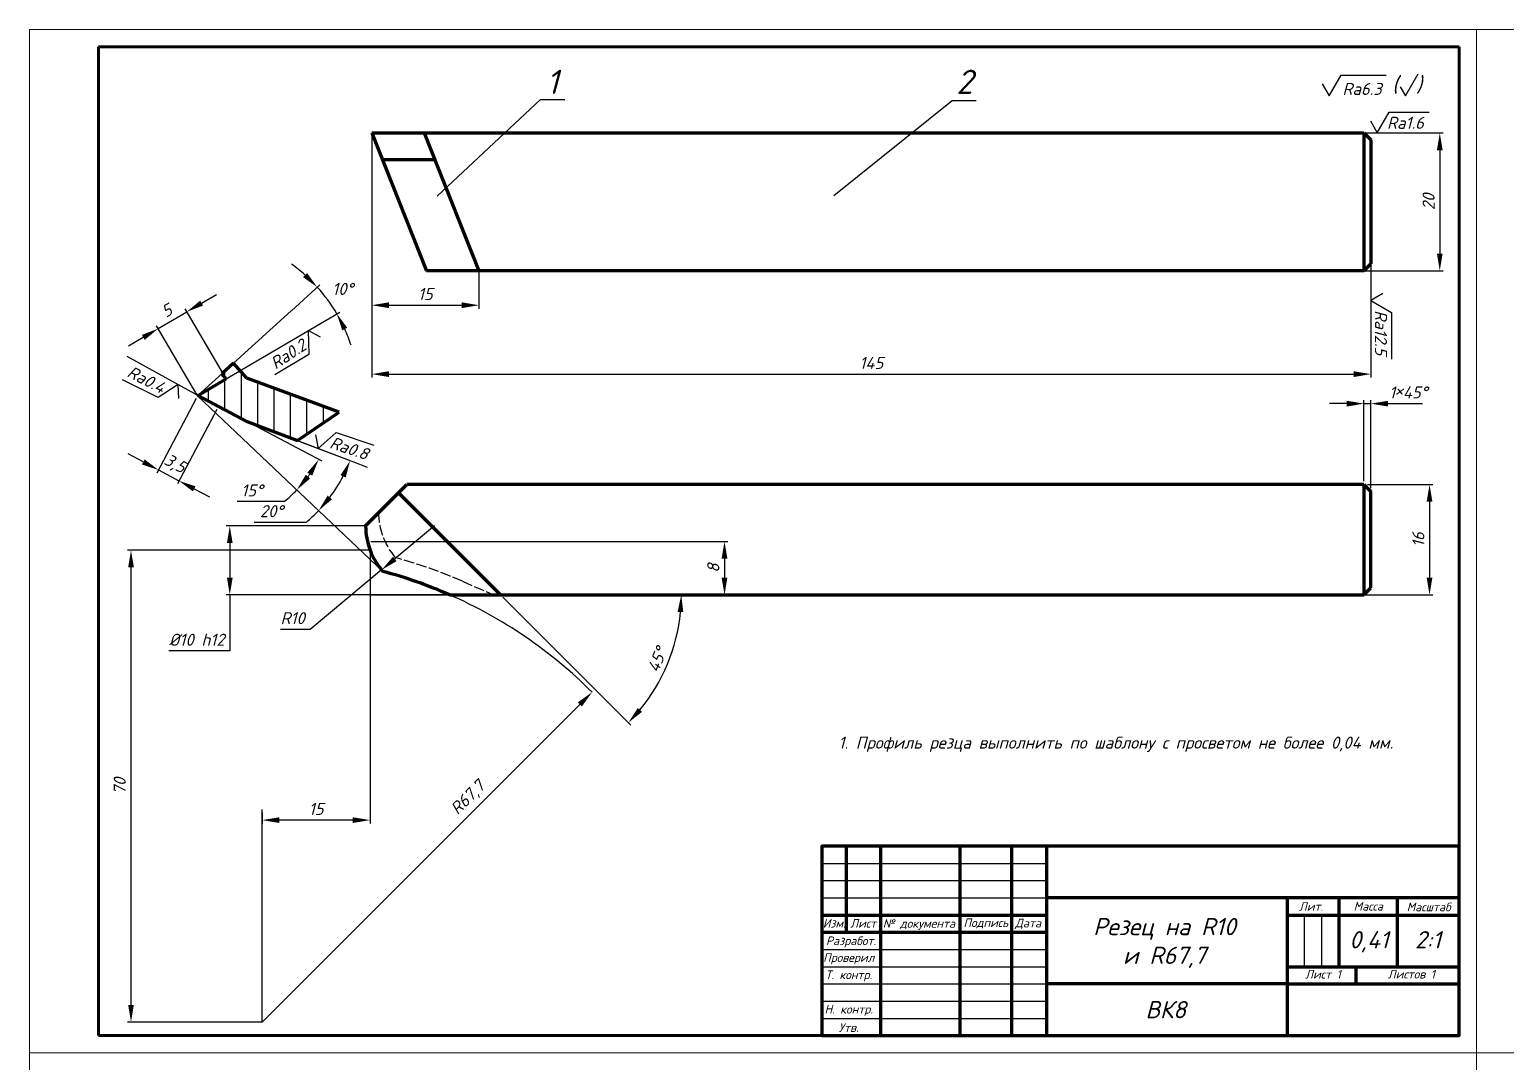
# Model space of a CAD drawing. Extents: x 3984 to 4893, y -1391 to 1983.
# Drawn here: x 4042.9 to 4471.3, y -338.3 to -38.8 of the extents above; entities that cross this region are included whole.
import ezdxf
from ezdxf.enums import TextEntityAlignment as Align

# ---------------------------------------------------------------- set-up
doc = ezdxf.new("R2010")
doc.units = 0
doc.header["$MEASUREMENT"] = 0
for name, pattern in [('DASHDOTX2', [2, 1, -0.5, 0, -0.5]), ('K5LT32769', [0]), ('K5LT32771', [0]), ('K5LT32772', [0]), ('K5LT32773', [3.75, 3, -0.75]), ('K5LT_BASIC', [0]), ('K5LT_THIN', [0])]:
    doc.linetypes.add(name, pattern=pattern)
doc.layers.add('0 VIEW0', color=7, linetype='Continuous')
doc.layers.add('OSI', color=18, linetype='DASHDOTX2')
doc.layers.add('Обводка', color=7, linetype='Continuous', lineweight=30)
doc.styles.get("Standard").update_dxf_attribs({"font": 'isocpeui.ttf', "height": 3.5})
doc.dimstyles.new('AM_ISO', dxfattribs={"dimtxt": 3.5, "dimasz": 5, "dimexe": 1, "dimexo": 1, "dimgap": 1.5, "dimtad": 3, "dimtoh": 1, "dimdsep": 46, "dimtxsty": 'Standard', "dimcen": 0, "dimclrd": 256, "dimclre": 256, "dimclrt": 256, "dimadec": 0, "dimazin": 2, "dimtp": 0.1, "dimtm": 0.1, "dimtfac": 0.71, "dimtmove": 0, "dimatfit": 2, "dimfxl": 1, "dimlwd": -1, "dimlwe": -1, "dimarcsym": 1})

# ---------------------------------------------------------------- blocks, each defined once
blk = doc.blocks.new('*D486')
at = {"layer": '0 VIEW0', "transparency": 16777216}
for p, q in [((4141.92, -187.34), (4245.58, -187.34)), ((4244.58, -192.34), (4244.58, -197.83)), ((4141.92, -202.83), (4245.58, -202.83))]:
    blk.add_line(p, q, dxfattribs=at)
at = {"layer": '0 VIEW0', "lineweight": 30, "transparency": 16777216}
for points in [[(4243.74, -192.34), (4245.41, -192.34), (4244.58, -187.34)], [(4243.74, -197.83), (4245.41, -197.83), (4244.58, -202.83)]]:
    blk.add_solid(points, dxfattribs=at)
at = {"layer": 'Defpoints', "color": 0, "lineweight": 30, "transparency": 16777216}
for p in [(4140.92, -187.34), (4140.92, -202.83), (4244.58, -202.83)]:
    blk.add_point(p, dxfattribs=at)
at = {"layer": '0 VIEW0', "lineweight": 30, "transparency": 16777216, "insert": (4241.33, -195.08), "char_height": 3.5, "attachment_point": 5, "rotation": 90}
blk.add_mtext('8', dxfattribs=at)
blk = doc.blocks.new('*D487')
at = {"layer": '0 VIEW0', "transparency": 16777216}
blk.add_line((4110.41, -326.83), (4202.61, -234.62), dxfattribs=at)
at = {"layer": '0 VIEW0', "lineweight": 30, "transparency": 16777216}
blk.add_solid([(4202.02, -234.03), (4203.2, -235.21), (4206.15, -231.09)], dxfattribs=at)
at = {"layer": 'Defpoints', "color": 0, "lineweight": 30, "transparency": 16777216}
for p in [(4206.15, -231.09), (4110.41, -326.83)]:
    blk.add_point(p, dxfattribs=at)
at = {"layer": '0 VIEW0', "lineweight": 30, "transparency": 16777216, "insert": (4170.24, -261.91), "char_height": 3.5, "attachment_point": 5, "rotation": 45}
blk.add_mtext('R67,7', dxfattribs=at)
blk = doc.blocks.new('*D488')
at = {"layer": '0 VIEW0', "transparency": 16777216}
for p, q in [((4141.74, -189.88), (4071.31, -189.88)), ((4072.31, -194.88), (4072.31, -321.83)), ((4110.38, -326.83), (4071.31, -326.83))]:
    blk.add_line(p, q, dxfattribs=at)
at = {"layer": '0 VIEW0', "lineweight": 30, "transparency": 16777216}
for points in [[(4071.48, -194.88), (4073.15, -194.88), (4072.31, -189.88)], [(4071.48, -321.83), (4073.15, -321.83), (4072.31, -326.83)]]:
    blk.add_solid(points, dxfattribs=at)
at = {"layer": 'Defpoints', "color": 0, "lineweight": 30, "transparency": 16777216}
for p in [(4142.74, -189.88), (4072.31, -326.83), (4111.38, -326.83)]:
    blk.add_point(p, dxfattribs=at)
at = {"layer": '0 VIEW0', "lineweight": 30, "transparency": 16777216, "insert": (4069.04, -258.35), "char_height": 3.5, "attachment_point": 5, "rotation": 90}
blk.add_mtext('70', dxfattribs=at)
blk = doc.blocks.new('*D489')
at = {"layer": '0 VIEW0', "transparency": 16777216}
for p, q in [((4141.69, -189.85), (4141.69, -269.22)), ((4110.41, -266.12), (4110.41, -269.22)), ((4136.69, -268.22), (4115.41, -268.22))]:
    blk.add_line(p, q, dxfattribs=at)
at = {"layer": '0 VIEW0', "lineweight": 30, "transparency": 16777216}
for points in [[(4115.41, -267.39), (4115.41, -269.05), (4110.41, -268.22)], [(4136.69, -267.39), (4136.69, -269.05), (4141.69, -268.22)]]:
    blk.add_solid(points, dxfattribs=at)
at = {"layer": 'Defpoints', "color": 0, "lineweight": 30, "transparency": 16777216}
for p in [(4141.69, -188.85), (4110.41, -265.12), (4110.41, -268.22)]:
    blk.add_point(p, dxfattribs=at)
at = {"layer": '0 VIEW0', "lineweight": 30, "transparency": 16777216, "insert": (4126.05, -264.97), "char_height": 3.5, "attachment_point": 5}
blk.add_mtext('15', dxfattribs=at)
blk = doc.blocks.new('*D490')
at = {"layer": '0 VIEW0', "transparency": 16777216}
blk.add_line((4180.27, -203.55), (4217.36, -240.64), dxfattribs=at)
blk.add_arc((4179.55, -202.83), 52.48, 320.4609, 354.5391, dxfattribs=at)
at = {"layer": '0 VIEW0', "lineweight": 30, "transparency": 16777216}
for points in [[(4230.96, -207.78), (4232.62, -207.86), (4232.03, -202.83)], [(4220.64, -236.8), (4219.4, -235.68), (4216.66, -239.94)]]:
    blk.add_solid(points, dxfattribs=at)
at = {"layer": 'Defpoints', "color": 0, "lineweight": 30, "transparency": 16777216}
for p in [(4179.55, -202.83), (4179.55, -202.83), (4179.56, -202.84), (4430.19, -202.83), (4225, -229.07)]:
    blk.add_point(p, dxfattribs=at)
at = {"layer": '0 VIEW0', "lineweight": 30, "transparency": 16777216, "insert": (4225.03, -221.67), "char_height": 3.5, "attachment_point": 5, "rotation": 67.5}
blk.add_mtext('45°', dxfattribs=at)
blk = doc.blocks.new('*D491')
at = {"layer": '0 VIEW0', "transparency": 16777216}
for p, q in [((4431.19, -170.83), (4450.21, -170.83)), ((4449.21, -175.83), (4449.21, -197.83)), ((4428.3, -202.83), (4450.21, -202.83))]:
    blk.add_line(p, q, dxfattribs=at)
at = {"layer": '0 VIEW0', "lineweight": 30, "transparency": 16777216}
for points in [[(4448.38, -175.83), (4450.05, -175.83), (4449.21, -170.83)], [(4448.38, -197.83), (4450.05, -197.83), (4449.21, -202.83)]]:
    blk.add_solid(points, dxfattribs=at)
at = {"layer": 'Defpoints', "color": 0, "lineweight": 30, "transparency": 16777216}
for p in [(4430.19, -170.83), (4427.3, -202.83), (4449.21, -202.83)]:
    blk.add_point(p, dxfattribs=at)
at = {"layer": '0 VIEW0', "lineweight": 30, "transparency": 16777216, "insert": (4445.96, -186.83), "char_height": 3.5, "attachment_point": 5, "rotation": 90}
blk.add_mtext('16', dxfattribs=at)
blk = doc.blocks.new('*D492')
at = {"layer": '0 VIEW0', "transparency": 16777216}
for p, q in [((4091.27, -145.86), (4079.83, -167.49)), ((4097.21, -149), (4085.77, -170.63)), ((4075.88, -164.26), (4071.46, -161.93)), ((4080.3, -166.6), (4086.24, -169.75)), ((4090.66, -172.08), (4095.08, -174.42))]:
    blk.add_line(p, q, dxfattribs=at)
at = {"layer": '0 VIEW0', "lineweight": 30, "transparency": 16777216}
for points in [[(4076.27, -163.53), (4075.49, -165), (4080.3, -166.6)], [(4091.05, -171.35), (4090.27, -172.82), (4086.24, -169.75)]]:
    blk.add_solid(points, dxfattribs=at)
at = {"layer": 'Defpoints', "color": 0, "lineweight": 30, "transparency": 16777216}
for p in [(4091.74, -144.97), (4097.68, -148.12), (4086.24, -169.75)]:
    blk.add_point(p, dxfattribs=at)
at = {"layer": '0 VIEW0', "lineweight": 30, "transparency": 16777216, "insert": (4084.95, -164.99), "char_height": 3.5, "attachment_point": 5, "rotation": 332.1205}
blk.add_mtext('3,5', dxfattribs=at)
blk = doc.blocks.new('*D493')
at = {"layer": '0 VIEW0', "transparency": 16777216}
for p, q in [((4118.85, -120.39), (4127.13, -112.89)), ((4099.29, -140.53), (4132.91, -120.75))]:
    blk.add_line(p, q, dxfattribs=at)
for start, end in [(48.2778, 54.3905), (30.4754, 42.1651), (18.2501, 24.3627)]:
    blk.add_arc((4091.64, -145.03), 46.89, start, end, dxfattribs=at)
at = {"layer": '0 VIEW0', "lineweight": 30, "transparency": 16777216}
for points in [[(4123.43, -109.44), (4122.26, -110.63), (4126.39, -113.56)], [(4133.61, -126.07), (4135.09, -125.31), (4132.05, -121.25)]]:
    blk.add_solid(points, dxfattribs=at)
at = {"layer": 'Defpoints', "color": 0, "lineweight": 30, "transparency": 16777216}
for p in [(4130.34, -118.56), (4118.11, -121.06), (4098.43, -141.04), (4091.64, -145.03), (4091.64, -145.03)]:
    blk.add_point(p, dxfattribs=at)
at = {"layer": '0 VIEW0', "lineweight": 30, "transparency": 16777216, "insert": (4133.78, -114.05), "char_height": 3.5, "attachment_point": 5}
blk.add_mtext('10%%D', dxfattribs=at)
blk = doc.blocks.new('*D494')
at = {"layer": '0 VIEW0', "transparency": 16777216}
for p, q in [((4092.8, -118.16), (4097.11, -115.63)), ((4099.43, -139.29), (4087.99, -119.84)), ((4080.19, -125.58), (4088.5, -120.7)), ((4075.88, -128.12), (4071.58, -130.66)), ((4091.13, -144.17), (4079.69, -124.72))]:
    blk.add_line(p, q, dxfattribs=at)
at = {"layer": '0 VIEW0', "lineweight": 30, "transparency": 16777216}
for points in [[(4092.38, -117.45), (4093.23, -118.88), (4088.5, -120.7)], [(4075.46, -127.4), (4076.31, -128.84), (4080.19, -125.58)]]:
    blk.add_solid(points, dxfattribs=at)
at = {"layer": 'Defpoints', "color": 0, "lineweight": 30, "transparency": 16777216}
for p in [(4088.5, -120.7), (4099.94, -140.15), (4091.64, -145.03)]:
    blk.add_point(p, dxfattribs=at)
at = {"layer": '0 VIEW0', "lineweight": 30, "transparency": 16777216, "insert": (4082.7, -120.34), "char_height": 3.5, "attachment_point": 5, "rotation": 30.4754}
blk.add_mtext('5', dxfattribs=at)
blk = doc.blocks.new('*D495')
at = {"layer": '0 VIEW0', "transparency": 16777216}
for p, q in [((4426.09, -68.78), (4453.19, -68.78)), ((4452.19, -73.78), (4452.19, -103.78)), ((4425.13, -108.78), (4453.19, -108.78))]:
    blk.add_line(p, q, dxfattribs=at)
at = {"layer": '0 VIEW0', "lineweight": 30, "transparency": 16777216}
for points in [[(4451.36, -73.78), (4453.02, -73.78), (4452.19, -68.78)], [(4451.36, -103.78), (4453.02, -103.78), (4452.19, -108.78)]]:
    blk.add_solid(points, dxfattribs=at)
at = {"layer": 'Defpoints', "color": 0, "lineweight": 30, "transparency": 16777216}
for p in [(4425.09, -68.78), (4424.13, -108.78), (4452.19, -108.78)]:
    blk.add_point(p, dxfattribs=at)
at = {"layer": '0 VIEW0', "lineweight": 30, "transparency": 16777216, "insert": (4448.94, -88.78), "char_height": 3.5, "attachment_point": 5, "rotation": 90}
blk.add_mtext('20', dxfattribs=at)
blk = doc.blocks.new('*D496')
at = {"layer": '0 VIEW0', "transparency": 16777216}
for p, q in [((4142.19, -68.88), (4142.19, -139.78)), ((4432.19, -71.78), (4432.19, -139.78)), ((4147.19, -138.78), (4427.19, -138.78))]:
    blk.add_line(p, q, dxfattribs=at)
at = {"layer": '0 VIEW0', "lineweight": 30, "transparency": 16777216}
for points in [[(4147.19, -137.94), (4147.19, -139.61), (4142.19, -138.78)], [(4427.19, -137.94), (4427.19, -139.61), (4432.19, -138.78)]]:
    blk.add_solid(points, dxfattribs=at)
at = {"layer": 'Defpoints', "color": 0, "lineweight": 30, "transparency": 16777216}
for p in [(4142.19, -67.88), (4432.19, -70.78), (4432.19, -138.78)]:
    blk.add_point(p, dxfattribs=at)
at = {"layer": '0 VIEW0', "lineweight": 30, "transparency": 16777216, "insert": (4287.19, -135.53), "char_height": 3.5, "attachment_point": 5}
blk.add_mtext('145', dxfattribs=at)
blk = doc.blocks.new('*D497')
at = {"layer": '0 VIEW0', "transparency": 16777216}
for p, q in [((4142.19, -68.88), (4142.19, -119.78)), ((4173.3, -108.69), (4173.3, -119.78)), ((4147.19, -118.78), (4168.3, -118.78))]:
    blk.add_line(p, q, dxfattribs=at)
at = {"layer": '0 VIEW0', "lineweight": 30, "transparency": 16777216}
for points in [[(4147.19, -117.94), (4147.19, -119.61), (4142.19, -118.78)], [(4168.3, -117.94), (4168.3, -119.61), (4173.3, -118.78)]]:
    blk.add_solid(points, dxfattribs=at)
at = {"layer": 'Defpoints', "color": 0, "lineweight": 30, "transparency": 16777216}
for p in [(4142.19, -67.88), (4173.3, -107.69), (4173.3, -118.78)]:
    blk.add_point(p, dxfattribs=at)
at = {"layer": '0 VIEW0', "lineweight": 30, "transparency": 16777216, "insert": (4157.74, -115.53), "char_height": 3.5, "attachment_point": 5}
blk.add_mtext('15', dxfattribs=at)
blk = doc.blocks.new('*D498')
at = {"layer": '0 VIEW0', "transparency": 16777216}
for p, q in [((4425.19, -147.34), (4420.19, -147.34)), ((4430.19, -169.83), (4430.19, -146.34)), ((4430.19, -147.34), (4432.19, -147.34)), ((4432.19, -171.83), (4432.19, -146.34)), ((4437.19, -147.34), (4442.19, -147.34))]:
    blk.add_line(p, q, dxfattribs=at)
at = {"layer": '0 VIEW0', "lineweight": 30, "transparency": 16777216}
for points in [[(4425.19, -146.51), (4425.19, -148.18), (4430.19, -147.34)], [(4437.19, -146.51), (4437.19, -148.18), (4432.19, -147.34)]]:
    blk.add_solid(points, dxfattribs=at)
at = {"layer": 'Defpoints', "color": 0, "lineweight": 30, "transparency": 16777216}
for p in [(4432.19, -147.34), (4430.19, -170.83), (4432.19, -172.83)]:
    blk.add_point(p, dxfattribs=at)
at = {"layer": '0 VIEW0', "lineweight": 30, "transparency": 16777216, "insert": (4443.07, -144.09), "char_height": 3.5, "attachment_point": 5}
blk.add_mtext('1 45%%D', dxfattribs=at)
blk = doc.blocks.new('*D499')
at = {"layer": '0 VIEW0', "transparency": 16777216}
for p, q in [((4160.41, -182.83), (4148.87, -192.41)), ((4145.03, -195.61), (4124.27, -212.85)), ((4124.27, -212.85), (4115.7, -212.85))]:
    blk.add_line(p, q, dxfattribs=at)
at = {"layer": '0 VIEW0', "lineweight": 30, "transparency": 16777216}
blk.add_solid([(4148.34, -191.77), (4149.41, -193.05), (4145.03, -195.61)], dxfattribs=at)
at = {"layer": 'Defpoints', "color": 0, "lineweight": 30, "transparency": 16777216}
for p in [(4160.41, -182.83), (4145.03, -195.61)]:
    blk.add_point(p, dxfattribs=at)
at = {"layer": '0 VIEW0', "lineweight": 30, "transparency": 16777216, "insert": (4119.24, -209.6), "char_height": 3.5, "attachment_point": 5}
blk.add_mtext('R10', dxfattribs=at)
blk = doc.blocks.new('*D500')
at = {"transparency": 16777216}
for p, q in [((4140.85, -182.83), (4099.98, -182.83)), ((4100.98, -187.83), (4100.98, -197.83)), ((4170.56, -202.83), (4099.98, -202.83)), ((4100.98, -202.83), (4100.98, -219.12)), ((4100.98, -219.12), (4083.33, -219.12))]:
    blk.add_line(p, q, dxfattribs=at)
at = {"lineweight": 30, "transparency": 16777216}
for points in [[(4100.15, -187.83), (4101.82, -187.83), (4100.98, -182.83)], [(4100.15, -197.83), (4101.82, -197.83), (4100.98, -202.83)]]:
    blk.add_solid(points, dxfattribs=at)
at = {"layer": 'Defpoints', "color": 0, "lineweight": 30, "transparency": 16777216}
for p in [(4141.85, -182.83), (4100.98, -202.83), (4171.56, -202.83)]:
    blk.add_point(p, dxfattribs=at)
at = {"lineweight": 30, "transparency": 16777216, "insert": (4091.4, -215.87), "char_height": 3.5, "attachment_point": 5}
blk.add_mtext('%%C10 h12', dxfattribs=at)
blk = doc.blocks.new('*D501')
at = {"transparency": 16777216}
for p, q in [((4106.64, -152.86), (4127.69, -163.99)), ((4116.79, -175.78), (4103.12, -175.78))]:
    blk.add_line(p, q, dxfattribs=at)
for start, end in [(323.656, 324.9697), (309.3543, 316.5051)]:
    blk.add_arc((4091.37, -144.78), 40.09, start, end, dxfattribs=at)
at = {"lineweight": 30, "transparency": 16777216}
for points in [[(4123.49, -167.36), (4124.91, -168.22), (4126.81, -163.52)], [(4124.3, -169.07), (4123.02, -168), (4120.45, -172.37)]]:
    blk.add_solid(points, dxfattribs=at)
at = {"layer": 'Defpoints', "color": 0, "lineweight": 30, "transparency": 16777216}
for p in [(4091.64, -145.03), (4091.74, -144.97), (4105.75, -152.39), (4124.96, -166.66), (4181.23, -230.03)]:
    blk.add_point(p, dxfattribs=at)
at = {"lineweight": 30, "transparency": 16777216, "insert": (4107.46, -172.53), "char_height": 3.5, "attachment_point": 5}
blk.add_mtext('15%%d', dxfattribs=at)
blk = doc.blocks.new('*D502')
at = {"transparency": 16777216}
for p, q in [((4121.53, -158.39), (4136.85, -164.22)), ((4123.14, -181.8), (4108.1, -181.8))]:
    blk.add_line(p, q, dxfattribs=at)
for start, end in [(323.0735, 332.5909), (309.9368, 316.5051)]:
    blk.add_arc((4095.13, -148.34), 43.64, start, end, dxfattribs=at)
at = {"lineweight": 30, "transparency": 16777216}
for points in [[(4133.11, -168.09), (4134.63, -168.77), (4135.91, -163.87)], [(4130.65, -175.1), (4129.38, -174.02), (4126.78, -178.38)]]:
    blk.add_solid(points, dxfattribs=at)
at = {"layer": 'Defpoints', "color": 0, "lineweight": 30, "transparency": 16777216}
for p in [(4091.64, -145.03), (4105.75, -152.39), (4120.6, -158.04), (4133.52, -169.09), (4181.23, -230.03)]:
    blk.add_point(p, dxfattribs=at)
at = {"lineweight": 30, "transparency": 16777216, "insert": (4113.12, -178.55), "char_height": 3.5, "attachment_point": 5}
blk.add_mtext('20%%d', dxfattribs=at)

msp = doc.modelspace()

# ---------------------------------------------------------------- hatches: boundary and pattern name
at = {"layer": '0 VIEW0', "lineweight": 30}
h = msp.add_hatch(dxfattribs=at)
h.set_pattern_fill('МЕТАЛЛ', color=0, scale=2, style=0, pattern_type=0)
h.set_pattern_definition([(90, (3937.6498, -461.386), (-4.7625, 3e-16), [])])
h.paths.add_polyline_path([(4132.754, -149.804), (4120.598, -158.038), (4105.755, -152.388), (4091.739, -144.974), (4099.94, -140.147), (4098.63, -138.701), (4102.053, -135.601), (4105.968, -139.924)])

# ---------------------------------------------------------------- linework, layer by layer
at = {"linetype": 'Continuous', "lineweight": 0}
for p, q in [((4042.857, -335.764), (4042.857, -38.764)), ((4462.857, -38.764), (4042.857, -38.764)), ((4462.857, -38.764), (4462.857, -632.764)), ((4462.857, -38.764), (4462.857, -335.764)), ((4042.857, -335.764), (4882.857, -335.764)), ((4462.857, -335.764), (4042.857, -335.764))]:
    msp.add_line(p, q, dxfattribs=at)
at = {"lineweight": 30}
for p, q in [((4191.205, -59.095), (4198.205, -59.095)), ((4310.627, -59.334), (4317.627, -59.334)), ((4099.433, -139.286), (4099.94, -140.147)), ((4091.131, -144.171), (4091.638, -145.033)), ((4442.19, -147.342), (4447.19, -147.342)), ((4121.532, -158.394), (4113.176, -155.213)), ((4120.598, -158.038), (4136.845, -164.224)), ((4136.845, -164.224), (4140.907, -165.77))]:
    msp.add_line(p, q, dxfattribs=at)
at = {"color": 0, "lineweight": 70}
for p, q in [((4289.857, -275.764), (4289.857, -330.764)), ((4312.857, -275.764), (4312.857, -330.764)), ((4327.857, -275.764), (4327.857, -330.764)), ((4407.857, -290.764), (4338.035, -290.764)), ((4439.857, -290.764), (4439.857, -310.764)), ((4407.857, -315.764), (4338.035, -315.764)), ((4407.857, -315.764), (4457.857, -315.764))]:
    msp.add_line(p, q, dxfattribs=at)
at = {"color": 0, "lineweight": 30}
for p, q in [((4338.035, -275.764), (4338.035, -330.764)), ((4272.857, -280.764), (4337.857, -280.764)), ((4337.857, -280.764), (4338.035, -280.764)), ((4272.857, -285.764), (4337.857, -285.764)), ((4337.857, -285.764), (4338.035, -285.764)), ((4272.857, -290.764), (4341.332, -290.764)), ((4337.857, -290.764), (4337.857, -290.764)), ((4422.857, -290.764), (4422.857, -310.764)), ((4272.857, -295.764), (4337.857, -295.764)), ((4337.857, -295.764), (4338.035, -295.764)), ((4407.857, -295.764), (4457.857, -295.764)), ((4417.857, -295.764), (4417.857, -310.764)), ((4272.857, -300.764), (4337.857, -300.764)), ((4337.857, -300.764), (4338.035, -300.764)), ((4272.857, -305.764), (4337.857, -305.764)), ((4337.857, -305.764), (4338.035, -305.764)), ((4272.857, -310.764), (4337.857, -310.764)), ((4337.857, -310.764), (4338.035, -310.764)), ((4407.857, -310.764), (4457.857, -310.764)), ((4427.857, -310.764), (4427.857, -315.764)), ((4272.857, -315.764), (4337.857, -315.764)), ((4337.857, -315.764), (4338.035, -315.764)), ((4338.035, -315.764), (4338.035, -315.764)), ((4272.857, -320.764), (4338.035, -320.764)), ((4272.857, -325.764), (4338.035, -325.764))]:
    msp.add_line(p, q, dxfattribs=at)
at = {"linetype": 'Continuous', "lineweight": 0}
msp.add_lwpolyline([(4042.857, -632.764), (4882.857, -632.764), (4882.857, -38.764), (4042.857, -38.764)], close=True, dxfattribs=at)
at = {"color": 0, "lineweight": 70}
msp.add_lwpolyline([(4407.857, -330.764), (4457.857, -330.764), (4457.857, -290.764), (4407.857, -290.764)], close=True, dxfattribs=at)
at = {"layer": '0 VIEW0', "linetype": 'K5LT_BASIC', "lineweight": 60}
for p, q in [((4062.857, -330.764), (4062.857, -43.764)), ((4062.857, -43.764), (4457.857, -43.764)), ((4457.857, -43.764), (4457.857, -330.764)), ((4457.857, -330.764), (4062.857, -330.764))]:
    msp.add_line(p, q, dxfattribs=at)
at = {"layer": '0 VIEW0', "color": 0, "linetype": 'K5LT32769', "lineweight": 30}
for p, q in [((4161.221, -87.176), (4191.205, -59.095)), ((4276.308, -86.913), (4310.627, -59.334)), ((4091.739, -144.974), (4071.192, -133.677))]:
    msp.add_line(p, q, dxfattribs=at)
at = {"layer": '0 VIEW0', "color": 0, "linetype": 'K5LT_BASIC', "lineweight": 70}
for p, q in [((4142.19, -68.776), (4158.124, -108.776)), ((4142.19, -68.776), (4430.19, -68.776)), ((4157.363, -68.776), (4173.297, -108.776)), ((4430.19, -68.776), (4430.19, -108.776)), ((4430.19, -68.776), (4432.19, -70.776)), ((4432.19, -70.776), (4432.19, -106.776)), ((4145.263, -76.491), (4160.428, -76.47)), ((4430.19, -108.776), (4432.19, -106.776)), ((4430.19, -108.776), (4158.124, -108.776)), ((4102.053, -135.601), (4098.63, -138.701)), ((4105.968, -139.924), (4102.053, -135.601)), ((4091.638, -145.033), (4099.94, -140.147)), ((4099.94, -140.147), (4098.63, -138.701)), ((4132.754, -149.804), (4105.968, -139.924)), ((4091.739, -144.974), (4105.755, -152.388)), ((4120.598, -158.038), (4132.754, -149.804)), ((4105.755, -152.388), (4120.598, -158.038)), ((4140.406, -182.828), (4152.406, -170.828)), ((4430.19, -170.828), (4152.406, -170.828)), ((4430.19, -170.828), (4432.19, -172.828)), ((4430.19, -170.828), (4430.19, -202.828)), ((4149.977, -173.257), (4179.548, -202.828)), ((4432.19, -200.828), (4432.19, -172.828)), ((4430.19, -202.828), (4432.19, -200.828)), ((4164.786, -202.828), (4430.19, -202.828))]:
    msp.add_line(p, q, dxfattribs=at)
at = {"layer": '0 VIEW0', "color": 0, "linetype": 'K5LT32772', "lineweight": 35}
for p, q in [((4430.19, -108.776), (4232.19, -108.776)), ((4164.786, -202.828), (4430.19, -202.828))]:
    msp.add_line(p, q, dxfattribs=at)
at = {"layer": '0 VIEW0', "color": 0, "linetype": 'K5LT_THIN', "lineweight": 30}
msp.add_line((4091.638, -145.033), (4118.847, -120.392), dxfattribs=at)
at = {"layer": '0 VIEW0', "color": 0, "linetype": 'K5LT32771', "lineweight": 30}
for p, q in [((4145.381, -196.023), (4091.638, -145.033)), ((4110.406, -326.828), (4110.406, -265.121)), ((4166.434, -270.801), (4110.406, -326.828))]:
    msp.add_line(p, q, dxfattribs=at)
at = {"layer": '0 VIEW0', "color": 0, "linetype": 'K5LT32773', "lineweight": 30}
msp.add_line((4168.528, -198.897), (4177.484, -202.828), dxfattribs=at)
for centre, radius, start, end in [((4164.153, -178.897), 20, 179.98771, 221.28099), ((4114.149, -322.897), 135.4, 66.32031, 75.03043)]:
    msp.add_arc(centre, radius, start, end, dxfattribs=at)
at = {"layer": '0 VIEW0', "color": 0, "linetype": 'K5LT_BASIC', "lineweight": 70}
for centre, radius, start, end in [((4160.411, -182.828), 20, 179.98771, 221.28099), ((4110.406, -326.828), 135.4, 66.32031, 75.03043)]:
    msp.add_arc(centre, radius, start, end, dxfattribs=at)
at = {"layer": '0 VIEW0', "color": 0, "linetype": 'K5LT32771', "lineweight": 30}
msp.add_arc((4110.406, -326.828), 135.4, 45, 66.32031, dxfattribs=at)
at = {"layer": 'OSI', "color": 0, "linetype": 'ByBlock', "lineweight": 30}
for p, q in [((4418.094, -54.525), (4420.114, -58.025)), ((4420.114, -58.025), (4423.578, -52.025)), ((4440.697, -55.391), (4442.217, -58.025)), ((4442.217, -58.025), (4445.913, -51.623)), ((4434.061, -68.776), (4437.525, -62.776)), ((4432.04, -65.276), (4434.061, -68.776)), ((4435.69, -115.392), (4432.19, -117.413)), ((4432.19, -117.413), (4438.19, -120.877)), ((4127.303, -128.077), (4123.762, -126.129)), ((4123.762, -126.129), (4123.905, -133.056)), ((4085.969, -141.801), (4080.178, -145.605)), ((4086.201, -145.836), (4085.969, -141.801)), ((4125.862, -156.385), (4126.662, -160.347)), ((4126.662, -160.347), (4131.857, -155.764))]:
    msp.add_line(p, q, dxfattribs=at)
at = {"layer": 'OSI', "linetype": 'ByBlock', "lineweight": 30}
for p, q in [((4423.578, -52.025), (4436.578, -52.025)), ((4437.525, -62.776), (4449.061, -62.776)), ((4438.19, -120.877), (4438.19, -134.413)), ((4123.905, -133.056), (4114.035, -139.029)), ((4080.178, -145.605), (4069.872, -140.422)), ((4131.857, -155.764), (4142.792, -159.44))]:
    msp.add_line(p, q, dxfattribs=at)
at = {"layer": 'Обводка', "color": 0, "lineweight": 70}
for p, q in [((4279.857, -275.764), (4279.857, -300.764)), ((4289.857, -275.764), (4289.857, -330.764)), ((4312.857, -275.764), (4312.857, -330.764)), ((4327.857, -275.764), (4327.857, -330.764)), ((4338.035, -275.764), (4338.035, -330.764)), ((4407.857, -290.764), (4407.857, -330.764)), ((4422.857, -290.764), (4422.857, -310.764)), ((4439.857, -290.764), (4439.857, -310.764)), ((4272.857, -295.764), (4338.035, -295.764)), ((4407.857, -295.764), (4457.857, -295.764)), ((4272.857, -300.764), (4338.035, -300.764)), ((4407.857, -310.764), (4457.857, -310.764)), ((4427.857, -310.764), (4427.857, -315.764))]:
    msp.add_line(p, q, dxfattribs=at)
at = {"layer": 'Обводка', "color": 0, "lineweight": 30}
msp.add_line((4412.857, -295.764), (4412.857, -310.764), dxfattribs=at)
at = {"layer": 'Обводка', "color": 0, "lineweight": 70}
msp.add_lwpolyline([(4272.857, -330.764), (4457.857, -330.764), (4457.857, -275.764), (4272.857, -275.764)], close=True, dxfattribs=at)

# ---------------------------------------------------------------- texts
at = {"color": 0, "lineweight": 30}
for s, p in [('Лит.', (4414.815, -293.294)), ('Масса', (4431.433, -293.216)), ('Масштаб', (4448.979, -293.411)), ('Изм.', (4276.433, -298.165)), ('№ документа', (4301.017, -298.55)), ('Подпись', (4320.439, -298.182)), ('Дата', (4332.697, -298.353)), ('Разработ.', (4281.293, -303.566)), ('Проверил', (4280.625, -308.443)), ('Т. контр.', (4280.625, -313.443)), ('Лист 1', (4418.303, -312.955)), ('Листов 1', (4443.957, -312.934)), ('Н. контр.', (4280.625, -323.443)), ('Утв.', (4280.625, -328.443))]:
    msp.add_text(s, height=2.5, dxfattribs=at).set_placement(p, align=Align.MIDDLE)
msp.add_text('Лист', height=2.5, dxfattribs=at).set_placement((4288.601, -299.423), align=Align.RIGHT)
at = {"lineweight": 30, "insert": (4366.762, -320.72), "char_height": 5, "width": 7.65328, "attachment_point": 1}
msp.add_mtext('ВК8', dxfattribs=at)
at = {"layer": '0 VIEW0', "color": 0, "lineweight": 30}
for s, height, p in [('1', 7, (4192.875, -57.436)), ('2', 7, (4311.86, -57.436)), ('1. Профиль резца выполнить по шаблону с просветом не более 0,04 мм. ', 3.5, (4277.659, -247.475))]:
    msp.add_text(s, height=height, dxfattribs=at).set_placement(p)
at = {"layer": 'OSI', "color": 0, "linetype": 'ByBlock', "lineweight": 30, "attachment_point": 1}
for s, insert, char_height, width in [('Ra6.3', (4423.948, -54.259), 3.5, 4.06839), ('(', (4438.356, -52.437), 4.5, 1.91148), (')', (4445.342, -52.426), 4.5, 1.91148), ('Ra1.6', (4436.875, -64.09), 3.5, 4.06839), ('0,41', (4425.943, -300.431), 5, 8.00699), ('2:1', (4444.99, -300.431), 5, 8.00699)]:
    msp.add_mtext(s, dxfattribs=dict(at, insert=insert, char_height=char_height, width=width))
at = {"layer": 'OSI', "color": 0, "linetype": 'ByBlock', "lineweight": 30, "char_height": 3.5, "width": 4.06839, "attachment_point": 1}
for s, insert, rotation in [('Ra12.5', (4436.877, -120.227), 270), ('Ra0.2', (4112.351, -134.609), 33.46486), ('Ra0.4', (4072.469, -136.205), 332.72908), ('Ra0.8', (4130.822, -156.801), 341.41725)]:
    msp.add_mtext(s, dxfattribs=dict(at, insert=insert, rotation=rotation))
at = {"layer": 'OSI', "linetype": 'ByBlock', "lineweight": 70, "insert": (4439.107, -141.749), "char_height": 3.5, "width": 2.28574, "attachment_point": 1}
msp.add_mtext('×', dxfattribs=at)
at = {"layer": 'Обводка', "color": 0, "lineweight": 30, "insert": (4343.881, -296.618), "char_height": 5, "width": 56.79954, "attachment_point": 1}
msp.add_mtext('\\pxqc;{\\C256;Резец на R10 \\Pи R67,7}', dxfattribs=at)

# ---------------------------------------------------------------- dimensions: what is measured, and where the dimension line sits
at = {"lineweight": 30}
for base, line1, text, picture, middle in [((4124.96, -166.662), ((4091.739, -144.974), (4105.755, -152.388)), '15%%d', '*D501', (4107.457, -172.527)), ((4133.517, -169.093), ((4105.755, -152.388), (4120.598, -158.038)), '20%%d', '*D502', (4113.119, -178.553))]:
    dim = msp.add_angular_dim_2l(base=base, line1=line1, line2=((4181.227, -230.034), (4091.638, -145.033)), text=text, dimstyle='AM_ISO', dxfattribs=at)
    dim.commit()
    dim.dimension.update_dxf_attribs({"geometry": picture, "text_midpoint": middle})
dim = msp.add_linear_dim(base=(4100.982, -202.828), p1=(4141.854, -182.828), p2=(4171.556, -202.828), angle=90, text='%%C10 h12', dimstyle='AM_ISO', dxfattribs=at)
dim.commit()
dim.dimension.update_dxf_attribs({"geometry": '*D500', "text_midpoint": (4091.404, -219.117), "dimtype": 160})
at = {"layer": '0 VIEW0', "color": 0, "lineweight": 30}
for base, p1, p2, text, picture, middle in [((4432.19, -138.776), (4142.19, -67.878), (4432.19, -70.776), '145', '*D496', (4287.19, -138.776)), ((4173.297, -118.776), (4142.19, -67.878), (4173.297, -107.691), '15', '*D497', (4157.743, -118.776)), ((4110.406, -268.218), (4141.694, -188.852), (4110.406, -265.121), '15', '*D489', (4126.05, -268.218))]:
    dim = msp.add_linear_dim(base=base, p1=p1, p2=p2, text=text, dimstyle='AM_ISO', dxfattribs=at)
    dim.commit()
    dim.dimension.update_dxf_attribs({"geometry": picture, "text_midpoint": middle, "dimtype": 160})
for base, p1, p2, angle, text, picture, middle, dimtype in [((4452.19, -108.776), (4425.087, -68.776), (4424.129, -108.776), 90, '20', '*D495', (4452.19, -88.776), 160), ((4088.496, -120.699), (4091.638, -145.033), (4099.94, -140.147), 30.4754, '5', '*D494', (4084.345, -123.142), 161), ((4086.239, -169.745), (4091.739, -144.974), (4097.681, -148.117), 332.12051, '3,5', '*D492', (4083.268, -168.173), 161), ((4449.213, -202.828), (4430.19, -170.828), (4427.297, -202.828), 90, '16', '*D491', (4449.213, -186.828), 160), ((4244.575, -202.828), (4140.925, -187.335), (4140.925, -202.828), 90, '8', '*D486', (4244.575, -195.082), 160), ((4072.313, -326.828), (4142.738, -189.876), (4111.378, -326.828), 90, '70', '*D488', (4072.313, -258.352), 160)]:
    dim = msp.add_linear_dim(base=base, p1=p1, p2=p2, angle=angle, text=text, dimstyle='AM_ISO', dxfattribs=at)
    dim.commit()
    dim.dimension.update_dxf_attribs({"geometry": picture, "text_midpoint": middle, "dimtype": dimtype})
dim = msp.add_angular_dim_2l(base=(4130.34, -118.561), line1=((4091.638, -145.033), (4098.43, -141.036)), line2=((4091.638, -145.033), (4118.106, -121.063)), text='10%%D', dimstyle='AM_ISO', override={"dimtmove": 1}, dxfattribs=at)
dim.commit()
dim.dimension.update_dxf_attribs({"geometry": '*D493', "text_midpoint": (4129.417, -117.261), "dimtype": 162})
dim = msp.add_linear_dim(base=(4432.19, -147.342), p1=(4430.19, -170.828), p2=(4432.19, -172.828), text='1 45%%D', dimstyle='AM_ISO', override={"dimtmove": 1}, dxfattribs=at)
dim.commit()
dim.dimension.update_dxf_attribs({"geometry": '*D498', "text_midpoint": (4443.074, -147.342), "dimtype": 160})
for center, mpoint, text, picture, middle in [((4160.411, -182.828), (4145.027, -195.609), 'R10', '*D499', (4119.236, -212.853)), ((4110.406, -326.828), (4206.148, -231.086), 'R67,7', '*D487', (4172.783, -264.451))]:
    dim = msp.add_radius_dim(center=center, mpoint=mpoint, text=text, dimstyle='AM_ISO', dxfattribs=at)
    dim.commit()
    dim.dimension.update_dxf_attribs({"geometry": picture, "text_midpoint": middle, "dimtype": 164})
dim = msp.add_angular_dim_2l(base=(4224.997, -229.068), line1=((4179.548, -202.828), (4179.562, -202.842)), line2=((4179.548, -202.828), (4430.19, -202.828)), dimstyle='AM_ISO', dxfattribs=at)
dim.commit()
dim.dimension.update_dxf_attribs({"geometry": '*D490', "text_midpoint": (4228.033, -222.911), "dimtype": 162})

doc.saveas('drawing.dxf')
